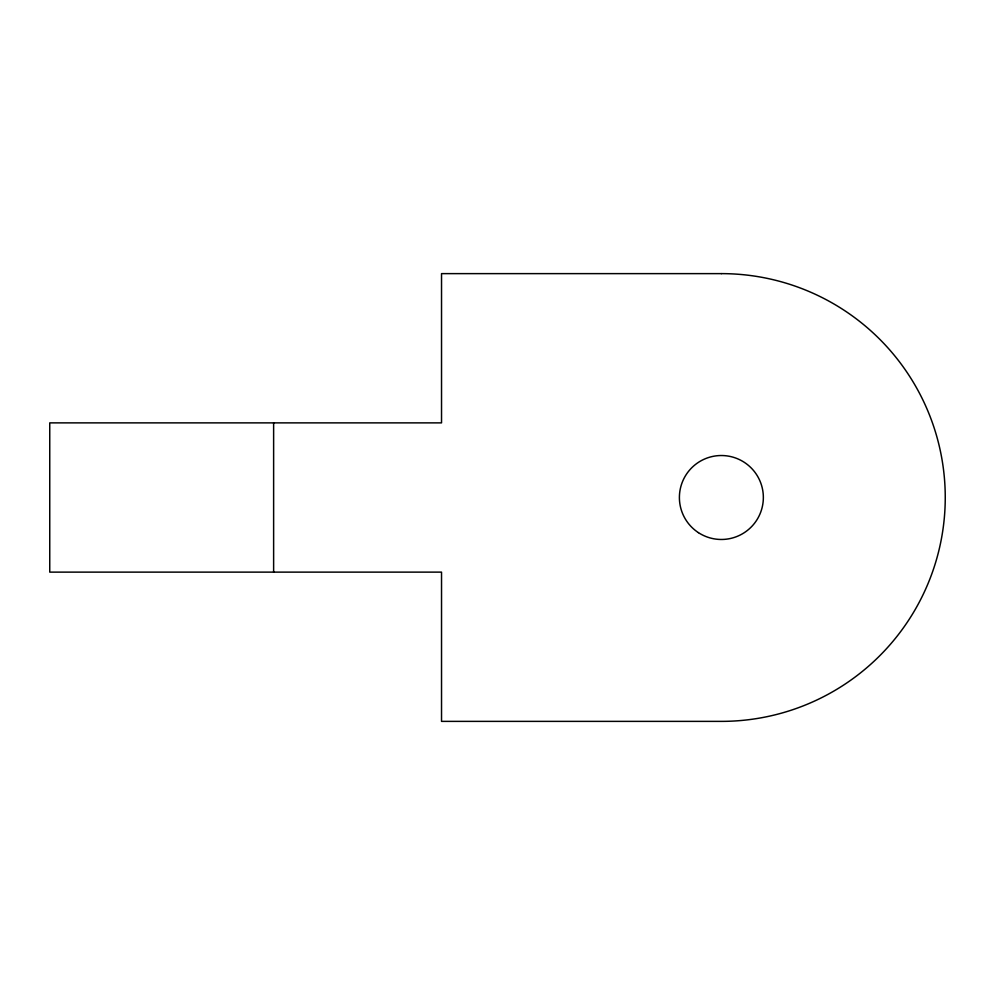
<?xml version="1.0" encoding="UTF-8"?>
<svg xmlns="http://www.w3.org/2000/svg" width="995" height="995" viewBox="0 0 995 995"><rect width="100%" height="100%" fill="white"/><g stroke="black" fill="none" stroke-linecap="round" stroke-linejoin="round"><path stroke-width="1.49" d="M273.625 422.875L273.625 572.125M721.375 273.625L441.531 273.625L441.531 422.875L49.75 422.875L49.75 572.125L441.531 572.125L441.531 721.375L721.375 721.375A223.875 223.875 0 0 0 945.25 497.5A223.875 223.875 0 0 0 721.375 273.625M698.428 532.648A41.977 41.977 0 0 0 763.289 499.801A41.977 41.977 0 0 0 702.408 460.051A41.977 41.977 0 0 0 698.428 532.648"/></g></svg>
